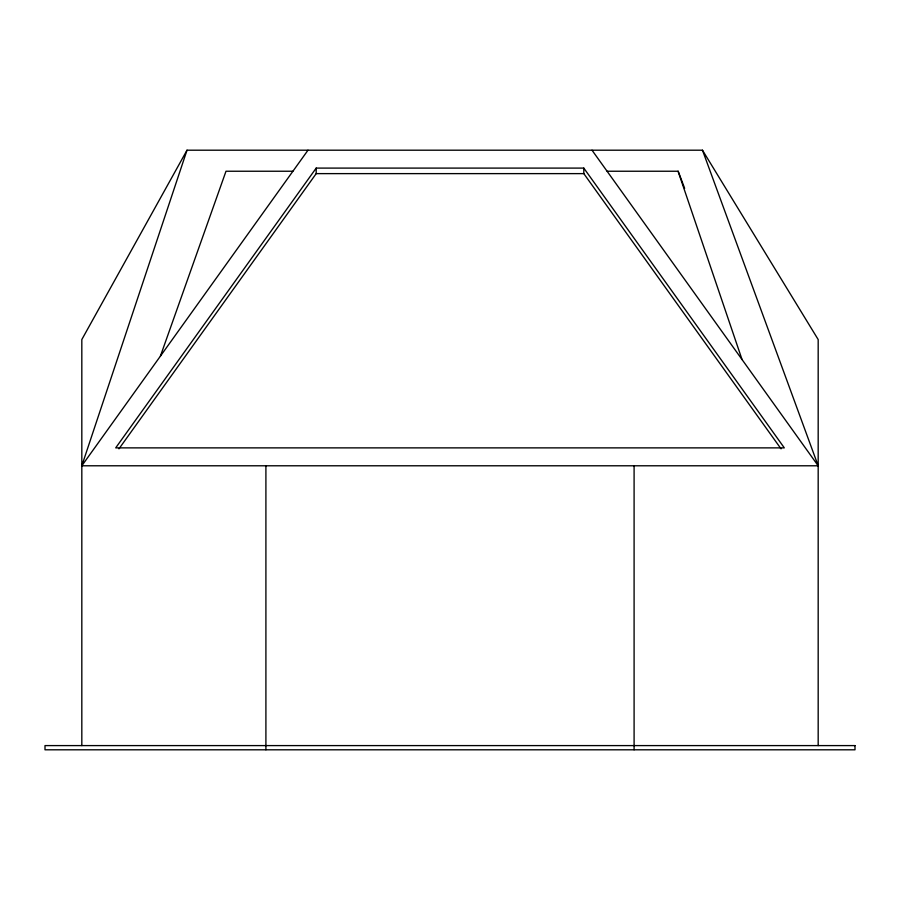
<?xml version="1.0" encoding="UTF-8"?>
<svg xmlns="http://www.w3.org/2000/svg" width="900" height="900" viewBox="0 0 900 900"><rect width="100%" height="100%" fill="white"/><g stroke="black" fill="none" stroke-linecap="round" stroke-linejoin="round"><path stroke-width="1.35" d="M702.472 150.199L818.179 465.784L81.821 465.784L187.009 150.199L702.472 150.199L818.179 339.548L818.179 745.594M160.414 356.108L226.001 171.236L292.905 171.236M187.009 150.199L81.821 339.548L81.821 745.594M81.821 465.784L307.991 150.199M316.192 168.097L115.695 447.874L784.305 447.874L583.808 168.097L316.192 168.097L316.192 173.621L118.969 448.83M607.095 171.236L678.195 171.236L684.641 188.325M316.192 173.621L583.808 173.621L781.031 448.83M592.009 150.199L818.179 465.784M678.06 171.236L742.039 359.539M634.095 465.784L634.095 749.801M583.808 168.097L583.808 173.621M265.905 465.784L265.905 749.801M855 745.594L45 745.594L45 749.801L855 749.801L855 745.594"/></g></svg>
